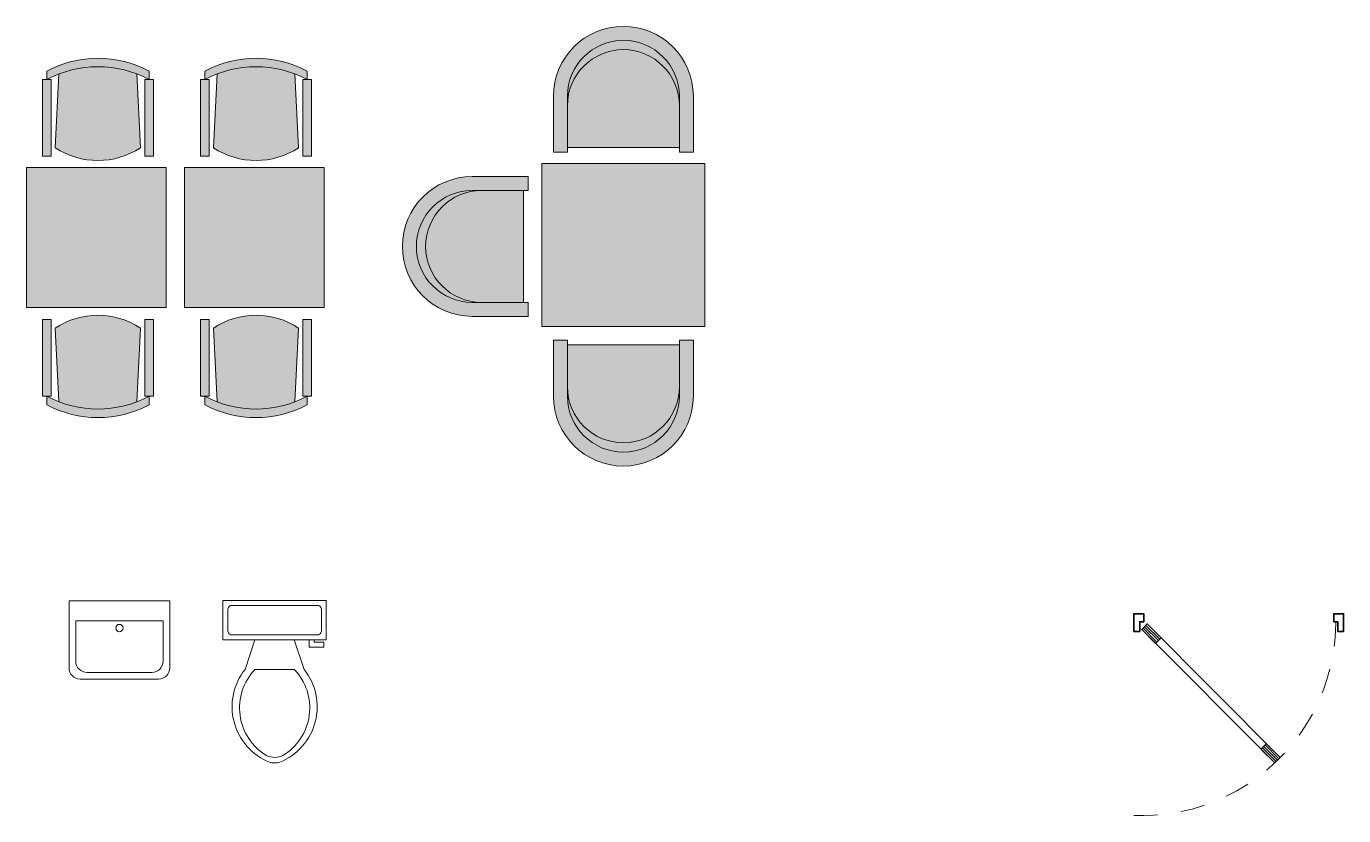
# Model space of a CAD drawing. Header units: metres. Extents: x -438 to -108, y 54494 to 54569.
# Drawn here: x -431.59 to -425.94, y 54560.96 to 54564.35 of the extents above; entities that cross this region are included whole.
import ezdxf

# ---------------------------------------------------------------- set-up
doc = ezdxf.new("R2010")
doc.units = ezdxf.units.M
doc.header["$MEASUREMENT"] = 0
doc.linetypes.add('HIDDENX2', pattern=[0.75, 0.5, -0.25])
doc.layers.add('DOOR', color=9, linetype='Continuous')
for name, color, linetype, lineweight in [('epipla new', 141, 'Continuous', 35), ('hatch', 252, 'Continuous', 15), ('hatch_kolones', 250, 'Continuous', 13), ('provoles', 4, 'Continuous', 13), ('text', 30, 'Continuous', 13)]:
    doc.layers.add(name, color=color, linetype=linetype, lineweight=lineweight)

# ---------------------------------------------------------------- blocks, each defined once
blk = doc.blocks.new('T1')
at = {"layer": 'hatch', "ltscale": 300, "true_color": 0x98918b}
h = blk.add_hatch(color=252, dxfattribs=at)
edge = h.paths.add_edge_path()
edge.add_ellipse((62745.95446834946, 27619.02376660606), major_axis=(466.3440000000138, -1.228954126793561e-08), ratio=0.9999999999815553, start_angle=69.00907340925983, end_angle=110.99092659376001, ccw=False)
edge.add_ellipse((62745.95446834946, 27619.02376660606), major_axis=(466.3440000000138, -1.228954126793561e-08), ratio=0.9999999999815553, start_angle=61.92751306565742, end_angle=69.00907340925983, ccw=False)
edge.add_line((62965.41046834947, 28030.50376659847), (62965.41046834935, 28067.07976659766))
edge.add_ellipse((62745.95446834934, 27655.59976660524), major_axis=(466.3440000000138, -1.228954126793561e-08), ratio=0.9999999999815553, start_angle=61.92751306565744, end_angle=118.0724869373593)
edge.add_line((62526.49846834945, 28067.07976659773), (62526.49846834945, 28030.50376659848))
edge.add_ellipse((62745.95446834946, 27619.02376660606), major_axis=(466.3440000000138, -1.228954126793561e-08), ratio=0.9999999999815553, start_angle=110.99092659376001, end_angle=118.07248693735929, ccw=False)
h = blk.add_hatch(color=252, dxfattribs=at)
edge = h.paths.add_edge_path()
edge.add_ellipse((63424.25821972173, 27655.59976660524), major_axis=(466.3440000000138, -1.228954126793561e-08), ratio=0.9999999999815553, start_angle=61.92751306565744, end_angle=118.0724869373593)
edge.add_line((63204.80221972184, 28067.07976659773), (63204.80221972184, 28030.50376659848))
edge.add_ellipse((63424.25821972184, 27619.02376660606), major_axis=(466.3440000000138, -1.228954126793561e-08), ratio=0.9999999999815553, start_angle=110.99092659376001, end_angle=118.07248693735929, ccw=False)
edge.add_ellipse((63424.25821972184, 27619.02376660606), major_axis=(466.3440000000138, -1.228954126793561e-08), ratio=0.9999999999815553, start_angle=69.00907340925983, end_angle=110.99092659376001, ccw=False)
edge.add_ellipse((63424.25821972184, 27619.02376660606), major_axis=(466.3440000000138, -1.228954126793561e-08), ratio=0.9999999999815553, start_angle=61.92751306565742, end_angle=69.00907340925983, ccw=False)
edge.add_line((63643.71421972185, 28030.50376659847), (63643.71421972173, 28067.07976659766))
h = blk.add_hatch(color=252, dxfattribs=at)
edge = h.paths.add_edge_path()
edge.add_ellipse((62745.95446834946, 27619.02376660606), major_axis=(466.3440000000138, -1.228954126793561e-08), ratio=0.9999999999815553, start_angle=69.00907340925987, end_angle=110.99092659376)
edge.add_line((62578.90067288219, 28054.41985725112), (62563.07446834946, 27737.8957666039))
edge.add_ellipse((62745.95446834946, 28015.26376659871), major_axis=(332.2319999999645, -8.755294105913723e-09), ratio=0.9999999999814809, start_angle=236.6015115335263, end_angle=303.3984884695095)
edge.add_line((62928.83446834947, 27737.8957666039), (62913.00826381673, 28054.41985725112))
h = blk.add_hatch(color=252, dxfattribs=at)
edge = h.paths.add_edge_path()
edge.add_ellipse((63424.25821972184, 27619.02376660606), major_axis=(466.3440000000138, -1.228954126793561e-08), ratio=0.9999999999815553, start_angle=69.00907340925987, end_angle=110.99092659376)
edge.add_line((63257.20442425457, 28054.41985725112), (63241.37821972184, 27737.8957666039))
edge.add_ellipse((63424.25821972184, 28015.26376659871), major_axis=(332.2319999999645, -8.755294105913723e-09), ratio=0.9999999999814809, start_angle=236.6015115335263, end_angle=303.3984884695095)
edge.add_line((63607.13821972185, 27737.8957666039), (63591.31201518911, 28054.41985725112))
for points in [[(62544.78646834951, 28030.50376659859), (62526.49846834945, 28030.50376659859), (62508.21046834951, 28030.50376659859), (62508.2104683494, 27701.31976660452), (62544.78646834951, 27701.31976660452)], [(62983.69846834941, 28030.50376659859), (62965.41046834947, 28030.50376659847), (62947.12246834941, 28030.50376659859), (62947.12246834941, 27701.31976660452), (62983.69846834941, 27701.31976660452)], [(63223.0902197219, 28030.50376659859), (63204.80221972184, 28030.50376659859), (63186.5142197219, 28030.50376659859), (63186.51421972178, 27701.31976660452), (63223.0902197219, 27701.31976660452)], [(63662.00221972179, 28030.50376659859), (63643.71421972185, 28030.50376659847), (63625.42621972179, 28030.50376659859), (63625.42621972179, 27701.31976660452), (63662.00221972179, 27701.31976660452)], [(62544.78646834951, 27000.30889128282), (62508.2104683494, 27000.30889128282), (62508.2104683494, 26671.12489128899), (62526.49846834934, 26671.12489128899), (62544.78646834951, 26671.12489128899)], [(62983.69846834941, 27000.30889128282), (62947.12246834941, 27000.30889128282), (62947.12246834941, 26671.12489128899), (62965.41046834935, 26671.12489128899), (62983.69846834941, 26671.12489128887)], [(63223.0902197219, 27000.30889128282), (63186.51421972178, 27000.30889128282), (63186.51421972178, 26671.12489128899), (63204.80221972172, 26671.12489128899), (63223.0902197219, 26671.12489128899)], [(63662.00221972179, 27000.30889128282), (63625.42621972179, 27000.30889128282), (63625.42621972179, 26671.12489128899), (63643.71421972173, 26671.12489128899), (63662.00221972179, 26671.12489128887)]]:
    blk.add_hatch(color=252, dxfattribs=at).paths.add_polyline_path(points)
at = {"layer": 'hatch', "ltscale": 300, "true_color": 0xe7b67e}
for points in [[(63038.8738366873, 27652.51541838626), (62438.87383668718, 27652.51541838615), (62438.8738366873, 27052.51541839953), (63038.8738366873, 27052.51541839953)], [(63717.17758805968, 27652.51541838626), (63117.17758805957, 27652.51541838615), (63117.17758805968, 27052.51541839953), (63717.17758805968, 27052.51541839953)]]:
    blk.add_hatch(color=31, dxfattribs=at).paths.add_polyline_path(points)
at = {"layer": 'hatch', "ltscale": 300, "true_color": 0x98918b}
h = blk.add_hatch(color=252, dxfattribs=at)
edge = h.paths.add_edge_path()
edge.add_ellipse((62745.95446834946, 26686.36489128874), major_axis=(-332.2289213706914, -1.430254816297429), ratio=0.9999999999815189, start_angle=236.3548531194399, end_angle=303.1518300554257)
edge.add_line((62563.07446834946, 26963.73289128354), (62578.90067288197, 26647.20880063626))
edge.add_ellipse((62745.95446834934, 27082.60489128128), major_axis=(466.3440000000392, -2.855533434508106e-14), ratio=0.9999999999814997, start_angle=249.0090734077363, end_angle=290.9909265922636)
edge.add_line((62913.00826381672, 26647.20880063626), (62928.83446834947, 26963.73289128359))
h = blk.add_hatch(color=252, dxfattribs=at)
edge = h.paths.add_edge_path()
edge.add_ellipse((63424.25821972184, 26686.36489128874), major_axis=(-332.2289213706914, -1.430254816297429), ratio=0.9999999999815189, start_angle=236.3548531194399, end_angle=303.1518300554257)
edge.add_line((63241.37821972185, 26963.73289128354), (63257.20442425435, 26647.20880063626))
edge.add_ellipse((63424.25821972173, 27082.60489128128), major_axis=(466.3440000000392, -2.855533434508106e-14), ratio=0.9999999999814997, start_angle=249.0090734077363, end_angle=290.9909265922636)
edge.add_line((63591.31201518911, 26647.20880063626), (63607.13821972185, 26963.73289128359))
h = blk.add_hatch(color=252, dxfattribs=at)
edge = h.paths.add_edge_path()
edge.add_ellipse((62745.95446834946, 27046.0288912821), major_axis=(466.3440000000392, -2.855533434508106e-14), ratio=0.9999999999814997, start_angle=241.9275130641488, end_angle=298.0724869358512)
edge.add_line((62965.41046834935, 26634.54889128961), (62965.41046834935, 26671.12489128885))
edge.add_ellipse((62745.95446834934, 27082.60489128128), major_axis=(466.3440000000392, -2.855533434508106e-14), ratio=0.9999999999814997, start_angle=290.9909265922637, end_angle=298.0724869358512, ccw=False)
edge.add_ellipse((62745.95446834934, 27082.60489128128), major_axis=(466.3440000000392, -2.855533434508106e-14), ratio=0.9999999999814997, start_angle=249.0090734077363, end_angle=290.9909265922637, ccw=False)
edge.add_ellipse((62745.95446834934, 27082.60489128128), major_axis=(466.3440000000392, -2.855533434508106e-14), ratio=0.9999999999814997, start_angle=241.9275130641488, end_angle=249.0090734077363, ccw=False)
edge.add_line((62526.49846834934, 26671.12489128885), (62526.49846834945, 26634.54889128967))
h = blk.add_hatch(color=252, dxfattribs=at)
edge = h.paths.add_edge_path()
edge.add_ellipse((63424.25821972184, 27046.0288912821), major_axis=(466.3440000000392, -2.855533434508106e-14), ratio=0.9999999999814997, start_angle=241.9275130641488, end_angle=298.0724869358512)
edge.add_line((63643.71421972173, 26634.54889128961), (63643.71421972173, 26671.12489128885))
edge.add_ellipse((63424.25821972173, 27082.60489128128), major_axis=(466.3440000000392, -2.855533434508106e-14), ratio=0.9999999999814997, start_angle=290.9909265922637, end_angle=298.0724869358512, ccw=False)
edge.add_ellipse((63424.25821972173, 27082.60489128128), major_axis=(466.3440000000392, -2.855533434508106e-14), ratio=0.9999999999814997, start_angle=249.0090734077363, end_angle=290.9909265922637, ccw=False)
edge.add_ellipse((63424.25821972173, 27082.60489128128), major_axis=(466.3440000000392, -2.855533434508106e-14), ratio=0.9999999999814997, start_angle=241.9275130641488, end_angle=249.0090734077363, ccw=False)
edge.add_line((63204.80221972172, 26671.12489128885), (63204.80221972184, 26634.54889128967))
at = {"layer": 'hatch_kolones'}
for p, q in [((62526.49846834945, 28030.50376659859), (62526.49846834945, 28067.07976659777)), ((62578.90067288221, 28054.41985725152), (62563.07446834946, 27737.89576660394)), ((62913.00826381671, 28054.41985725152), (62928.83446834947, 27737.89576660394)), ((62965.41046834947, 28030.50376659847), (62965.41046834935, 28067.07976659777)), ((63204.80221972184, 28030.50376659859), (63204.80221972184, 28067.07976659777)), ((63257.2044242546, 28054.41985725152), (63241.37821972184, 27737.89576660394)), ((63591.31201518909, 28054.41985725152), (63607.13821972185, 27737.89576660394)), ((63643.71421972185, 28030.50376659847), (63643.71421972173, 28067.07976659777)), ((62508.2104683494, 27701.31976660452), (62508.21046834951, 28030.50376659859)), ((62508.21046834951, 28030.50376659859), (62526.49846834945, 28030.50376659859)), ((62526.49846834945, 28030.50376659859), (62544.78646834951, 28030.50376659859)), ((62544.78646834951, 28030.50376659859), (62544.78646834951, 27701.31976660452)), ((62947.12246834941, 28030.50376659859), (62947.12246834941, 27701.31976660452)), ((62965.41046834947, 28030.50376659847), (62947.12246834941, 28030.50376659859)), ((62983.69846834941, 28030.50376659859), (62965.41046834947, 28030.50376659847)), ((62983.69846834941, 27701.31976660452), (62983.69846834941, 28030.50376659859)), ((63186.51421972178, 27701.31976660452), (63186.5142197219, 28030.50376659859)), ((63186.5142197219, 28030.50376659859), (63204.80221972184, 28030.50376659859)), ((63204.80221972184, 28030.50376659859), (63223.0902197219, 28030.50376659859)), ((63223.0902197219, 28030.50376659859), (63223.0902197219, 27701.31976660452)), ((63625.42621972179, 28030.50376659859), (63625.42621972179, 27701.31976660452)), ((63643.71421972185, 28030.50376659847), (63625.42621972179, 28030.50376659859)), ((63662.00221972179, 28030.50376659859), (63643.71421972185, 28030.50376659847)), ((63662.00221972179, 27701.31976660452), (63662.00221972179, 28030.50376659859)), ((62544.78646834951, 27701.31976660452), (62508.2104683494, 27701.31976660452)), ((62947.12246834941, 27701.31976660452), (62983.69846834941, 27701.31976660452)), ((63223.0902197219, 27701.31976660452), (63186.51421972178, 27701.31976660452)), ((63625.42621972179, 27701.31976660452), (63662.00221972179, 27701.31976660452)), ((62438.8738366873, 27052.51541839953), (62438.87383668718, 27652.51541838615)), ((62438.87383668718, 27652.51541838615), (63038.8738366873, 27652.51541838626)), ((63038.8738366873, 27652.51541838626), (63038.8738366873, 27052.51541839953)), ((63117.17758805968, 27052.51541839953), (63117.17758805957, 27652.51541838615)), ((63117.17758805957, 27652.51541838615), (63717.17758805968, 27652.51541838626)), ((63717.17758805968, 27652.51541838626), (63717.17758805968, 27052.51541839953)), ((63038.8738366873, 27052.51541839953), (62438.8738366873, 27052.51541839953)), ((63717.17758805968, 27052.51541839953), (63117.17758805968, 27052.51541839953)), ((62508.2104683494, 27000.30889128282), (62508.2104683494, 26671.12489128899)), ((62544.78646834951, 27000.30889128282), (62508.2104683494, 27000.30889128282)), ((62544.78646834951, 26671.12489128899), (62544.78646834951, 27000.30889128282)), ((62578.90067288198, 26647.20880063594), (62563.07446834946, 26963.73289128364)), ((62913.00826381671, 26647.20880063594), (62928.83446834947, 26963.73289128364)), ((62947.12246834941, 26671.12489128899), (62947.12246834941, 27000.30889128282)), ((62947.12246834941, 27000.30889128282), (62983.69846834941, 27000.30889128282)), ((62983.69846834941, 27000.30889128282), (62983.69846834941, 26671.12489128887)), ((63186.51421972178, 27000.30889128282), (63186.51421972178, 26671.12489128899)), ((63223.0902197219, 27000.30889128282), (63186.51421972178, 27000.30889128282)), ((63223.0902197219, 26671.12489128899), (63223.0902197219, 27000.30889128282)), ((63257.20442425436, 26647.20880063594), (63241.37821972184, 26963.73289128364)), ((63591.31201518909, 26647.20880063594), (63607.13821972185, 26963.73289128364)), ((63625.42621972179, 26671.12489128899), (63625.42621972179, 27000.30889128282)), ((63625.42621972179, 27000.30889128282), (63662.00221972179, 27000.30889128282)), ((63662.00221972179, 27000.30889128282), (63662.00221972179, 26671.12489128887)), ((62508.2104683494, 26671.12489128899), (62526.49846834934, 26671.12489128899)), ((62526.49846834934, 26671.12489128899), (62544.78646834951, 26671.12489128899)), ((62526.49846834934, 26671.12489128899), (62526.49846834945, 26634.54889128957)), ((62965.41046834935, 26671.12489128899), (62947.12246834941, 26671.12489128899)), ((62983.69846834941, 26671.12489128887), (62965.41046834935, 26671.12489128899)), ((62965.41046834935, 26671.12489128899), (62965.41046834935, 26634.54889128957)), ((63186.51421972178, 26671.12489128899), (63204.80221972172, 26671.12489128899)), ((63204.80221972172, 26671.12489128899), (63223.0902197219, 26671.12489128899)), ((63204.80221972172, 26671.12489128899), (63204.80221972184, 26634.54889128957)), ((63643.71421972173, 26671.12489128899), (63625.42621972179, 26671.12489128899)), ((63662.00221972179, 26671.12489128887), (63643.71421972173, 26671.12489128899)), ((63643.71421972173, 26671.12489128899), (63643.71421972173, 26634.54889128957))]:
    blk.add_line(p, q, dxfattribs=at)
for centre, major_axis, ratio, start_param, end_param in [((62745.95446834934, 27655.59976660524), (466.3440000000138, -1.228954126793561e-08), 0.9999999999815553, 1.08083900056753, 2.060753653074915), ((62745.95446834946, 27619.02376660606), (466.3440000000138, -1.228954126793561e-08), 0.9999999999815553, 1.08083900056753, 2.060753653074915), ((63424.25821972173, 27655.59976660524), (466.3440000000138, -1.228954126793561e-08), 0.9999999999815553, 1.08083900056753, 2.060753653074915), ((63424.25821972184, 27619.02376660606), (466.3440000000138, -1.228954126793561e-08), 0.9999999999815553, 1.08083900056753, 2.060753653074915), ((62745.95446834946, 28015.26376659871), (332.2319999999645, -8.755294105913723e-09), 0.9999999999814809, 4.129475391455371, 5.295302569366992), ((63424.25821972184, 28015.26376659871), (332.2319999999645, -8.755294105913723e-09), 0.9999999999814809, 4.129475391455371, 5.295302569366992), ((62745.95446834946, 26686.36489128874), (-332.2289213706914, -1.430254816297429), 0.9999999999815189, 4.125170390001816, 5.290997567913482), ((63424.25821972184, 26686.36489128874), (-332.2289213706914, -1.430254816297429), 0.9999999999815189, 4.125170390001816, 5.290997567913482), ((62745.95446834934, 27082.60489128128), (466.3440000000392, -2.855533434508106e-14), 0.9999999999814997, 4.222431654130992, 5.202346306638387), ((62745.95446834946, 27046.0288912821), (466.3440000000392, -2.855533434508106e-14), 0.9999999999814997, 4.222431654130992, 5.202346306638387), ((63424.25821972173, 27082.60489128128), (466.3440000000392, -2.855533434508106e-14), 0.9999999999814997, 4.222431654130992, 5.202346306638387), ((63424.25821972184, 27046.0288912821), (466.3440000000392, -2.855533434508106e-14), 0.9999999999814997, 4.222431654130992, 5.202346306638387)]:
    blk.add_ellipse(centre, major_axis=major_axis, ratio=ratio, start_param=start_param, end_param=end_param, dxfattribs=at)
blk = doc.blocks.new('T3')
at = {"layer": 'hatch', "ltscale": 300, "true_color": 0x98918b}
h = blk.add_hatch(color=252, dxfattribs=at)
h.paths.add_polyline_path([(58534.74667288121, -58528.32407130062), (58534.74667288121, -58568.32407130353, -1), (59014.74667288121, -58568.32407130252), (59014.74667288121, -58528.32407131023, 1)], flags=17)
h.paths.add_polyline_path([(58474.74667288121, -58528.32407130062), (58474.74667288193, -58768.32407129858), (58534.74667288324, -58768.32407129858), (58534.74667288121, -58528.32407130062, -1), (59014.74667288121, -58528.32407130062), (59014.7466728828, -58768.32407129859), (59074.74667288229, -58768.32407129859), (59074.74667288121, -58528.32407130063, 1)])
h.paths.add_polyline_path([(58126.32461203434, -58933.06685542878), (58366.32461203412, -58933.06685543082), (58366.32461203412, -58873.06685542587), (58126.32461203434, -58873.06685542878, 1), (58126.32461203432, -59473.06685542878), (58366.3246120341, -59473.06685543169), (58366.32461203411, -59413.06685542675), (58126.32461203432, -59413.06685542878, -1)])
h.paths.add_polyline_path([(58166.32461203339, -58933.06685542878), (58126.32461202211, -58933.06685542878, 1), (58126.32461202821, -59413.06685542878), (58166.32461203542, -59413.06685542878, -1)], flags=17)
h.paths.add_polyline_path([(59074.74667288302, -59815.63863373514), (59074.74667288593, -59575.63863373535), (59014.74667288098, -59575.63863373535), (59014.74667288302, -59815.63863373514, -1), (58534.74667288302, -59815.63863373514), (58534.74667288506, -59575.63863373535), (58474.74667288011, -59575.63863373535), (58474.74667288302, -59815.63863373514, 1)])
h.paths.add_polyline_path([(59014.74667288302, -59815.63863373514), (59014.74667288302, -59775.63863373404, -1), (58534.74667288302, -59775.63863373506), (58534.74667288302, -59815.63863374736, 1)], flags=17)
at = {"layer": 'hatch', "ltscale": 300, "true_color": 0xe7b67e}
h = blk.add_hatch(color=31, dxfattribs=at)
h.paths.add_polyline_path([(58534.74667288121, -58568.32407130149), (58534.74667288303, -58748.32407130178), (59014.7466728828, -58748.32407130179), (59014.74667288121, -58568.3240713015, 1)])
h.paths.add_polyline_path([(58346.32461203368, -58933.06685543082), (58166.32461203339, -58933.06685542878, 1), (58166.32461203338, -59413.06685542878), (58346.32461203367, -59413.06685542695)])
h.paths.add_polyline_path([(59014.74667288098, -59595.63863373579), (58534.74667288506, -59595.63863373579), (58534.74667288302, -59775.63863373608, 1), (59014.74667288302, -59775.63863373608)])
h.paths.add_polyline_path([(59124.74667288302, -58817.21657288646), (58424.74667288302, -58817.21657288646), (58424.74667288302, -59517.21657288646), (59124.74667288302, -59517.21657288646)])
at = {"layer": 'hatch_kolones', "linetype": 'ByBlock'}
for p, q in [((58474.74667288193, -58768.32407129858), (58474.74667288193, -58528.32407130062)), ((58534.74667288324, -58528.32407130062), (58534.74667288324, -58768.32407129858)), ((59014.74667288281, -58528.32407130063), (59014.7466728828, -58768.32407129859)), ((59074.74667288229, -58768.32407129859), (59074.7466728823, -58528.32407130063)), ((58534.74667288324, -58768.32407129858), (58474.74667288193, -58768.32407129858)), ((59014.7466728828, -58748.32407130179), (58534.74667288324, -58748.32407130178)), ((59014.7466728828, -58768.32407129859), (59074.74667288229, -58768.32407129859)), ((58366.32461203412, -58873.06685542587), (58126.32461203434, -58873.06685542587)), ((58366.32461203412, -58933.06685543082), (58366.32461203412, -58873.06685542587)), ((58126.32461203434, -58933.06685543081), (58366.32461203412, -58933.06685543082)), ((58346.32461203368, -58933.06685543082), (58346.32461203367, -59413.06685542675)), ((58126.32461203432, -59413.06685542674), (58366.32461203411, -59413.06685542675)), ((58366.32461203411, -59413.06685542675), (58366.3246120341, -59473.06685543169)), ((58366.3246120341, -59473.06685543169), (58126.32461203432, -59473.06685543169)), ((58534.74667288506, -59575.63863373535), (58474.74667288011, -59575.63863373535)), ((58474.74667288011, -59575.63863373535), (58474.74667288011, -59815.63863373514)), ((58534.74667288506, -59815.63863373514), (58534.74667288506, -59575.63863373535)), ((59014.74667288098, -59595.63863373579), (58534.74667288506, -59595.63863373579)), ((59014.74667288098, -59575.63863373535), (59074.74667288593, -59575.63863373535)), ((59014.74667288098, -59815.63863373514), (59014.74667288098, -59575.63863373535)), ((59074.74667288593, -59575.63863373535), (59074.74667288593, -59815.63863373514))]:
    blk.add_line(p, q, dxfattribs=at)
at = {"layer": 'hatch_kolones'}
for p, q in [((58424.74667288303, -58817.21657288646), (59124.74667288302, -58817.21657288646)), ((58424.74667288302, -59517.21657288646), (58424.74667288302, -58817.21657288646)), ((59124.74667288302, -59517.21657288646), (59124.74667288302, -58817.21657288646)), ((58424.74667288303, -59517.21657288646), (59124.74667288302, -59517.21657288646))]:
    blk.add_line(p, q, dxfattribs=at)
at = {"layer": 'hatch_kolones', "linetype": 'ByBlock'}
for centre, radius, start, end in [((58774.74667288121, -58528.32407130062), 300, 0, 180), ((58774.74667288121, -58528.32407130062), 240, 0, 180), ((58774.74667288121, -58568.3240713015), 240, 0, 180), ((58126.32461203433, -59173.06685542878), 300, 90, 270), ((58126.32461203433, -59173.06685542878), 240, 90, 270), ((58166.32461203339, -59173.06685542878), 240, 90, 270), ((58774.74667288302, -59775.63863373608), 240, 180, 0), ((58774.74667288302, -59815.63863373514), 300, 180, 0), ((58774.74667288302, -59815.63863373514), 240, 180, 0)]:
    blk.add_arc(centre, radius, start, end, dxfattribs=at)
blk = doc.blocks.new('A$C0AD8025C')
at = {"layer": 'provoles', "color": 252}
for points in [[(-133.4189791077515, -367.8646164200036), (-374.3430806006072, -113.9835865655914, -0.414213562373095), (-372.4920908350032, -43.29713923018426), (-154.8797795310384, 163.2092334777117), (154.8797795310384, -163.2092334776535), (-62.7325317725772, -369.7156061859569, -0.414213562373095)], [(-132.3083852484124, -325.4527480186662), (-331.9312121993862, -115.0941804250469, -0.414213562373095), (-330.0802224333165, -44.40773308975622), (-199.5128356512869, 79.4960905352491), (68.9454488690244, -203.3999141599052), (-61.62193791277241, -327.3037377846194, -0.414213562373095)]]:
    blk.add_lwpolyline(points, format="xyb", close=True, dxfattribs=at)
blk.add_circle((-88.07527618471067, -83.58031630306505), 16.3196741680149, dxfattribs=at)
blk = doc.blocks.new('A$C270D53A6')
at = {"layer": 'provoles', "color": 252}
for p, q in [((137.1599999999162, 217.1699999998673), (45.71999999997206, 217.1699999998673)), ((182.8799999998882, 91.43999999994412), (320.0399999998044, 137.1599999999162)), ((320.0399999998044, 91.43999999994412), (320.0399999998044, -91.43999999994412)), ((182.8799999998882, -91.43999999994412), (320.0399999998044, -137.1599999999162)), ((182.8799999998882, -160.0199999999022), (217.1699999999255, -160.0199999999022)), ((194.309999999823, -182.8799999998882), (182.8799999998882, -182.8799999998882)), ((194.309999999823, -228.5999999998603), (194.309999999823, -182.8799999998882)), ((217.1699999999255, -160.0199999999022), (217.1699999999255, -228.5999999998603)), ((217.1699999999255, -228.5999999998603), (194.309999999823, -228.5999999998603))]:
    blk.add_line(p, q, dxfattribs=at)
blk.add_lwpolyline([(182.8799999998882, 240.0299999998533), (0, 240.0299999998533), (0, -240.0299999998533), (182.8799999998882, -240.0299999998533)], close=True, dxfattribs=at)
for points in [[(22.85999999998603, 194.3099999998813), (22.85999999998603, -194.3099999998813)], [(160.0199999999022, -194.3099999998813), (160.0199999999022, 194.3099999998813)], [(45.71999999997206, -217.1699999998673), (137.1599999999162, -217.1699999998673)]]:
    blk.add_lwpolyline(points, dxfattribs=at)
for centre, radius, start, end in [((42.86249999993015, 197.1674999999232), 20.20557680998765, 81.86989999747978, 188.1300999992187), ((140.0174999999581, 197.1674999999232), 20.20557680998765, 351.8699000007813, 98.13010000252024), ((493.3295755332801, -80.45576855470426), 278.1841226708683, 22.0284332755127, 128.5307063663451), ((498.7454431742663, -96.00950076273875), 258.9851970230042, 31.05300657790446, 133.6320921635542), ((637.2559842915507, 0.000479284964967519), 91.43999999994412, 335.7318247430499, 24.26817404939849), ((662.9392698777374, 0.0004787231446243823), 91.43999999994412, 344.86052832494, 15.13947077385077), ((498.7459763892693, 96.01103029382648), 258.9850349706296, 226.3677254430475, 328.946823935613), ((493.3301162457792, 80.45719726837706), 278.1837983619516, 231.4691096822366, 337.9714346816737), ((42.86249999993015, -197.1674999999232), 20.20557680998765, 171.8699000007813, 278.1301000025202), ((140.0174999999581, -197.1674999999232), 20.20557680998765, 261.8698980028814, 8.130099999218706)]:
    blk.add_arc(centre, radius, start, end, dxfattribs=at)
blk = doc.blocks.new('DOOR-70_L')
at = {"layer": 'epipla new'}
for p, q in [((93.43362969996707, 15.4018908191875), (93.36379199333787, 15.33205311209266)), ((93.36379199333787, 15.33205311209266), (93.39172707589643, 15.30411802953412)), ((92.76437672326574, 14.73050834145397), (92.83421442989494, 14.80034604808316)), ((92.83421442989494, 14.80034604808316), (92.86214951245347, 14.77241096552462))]:
    blk.add_line(p, q, dxfattribs=at)
at = {"layer": 'epipla new', "linetype": 'ByBlock', "lineweight": 9}
for p, q in [((93.44061347049029, 15.39490704866428), (93.3707757638611, 15.32506934156944)), ((93.44759724147916, 15.38792327814106), (93.37775953438432, 15.31808557104621)), ((93.4545810120024, 15.38093950715218), (93.38474330537319, 15.31110180005734)), ((92.77136049378898, 14.72352457046509), (92.84119820041815, 14.79336227755994)), ((92.77834426431218, 14.71654079994187), (92.84818197140703, 14.78637850657106)), ((92.78532803530106, 14.70955702941865), (92.85516574193026, 14.77939473604784))]:
    blk.add_line(p, q, dxfattribs=at)
at = {"layer": 'epipla new'}
for points in [[(93.43362969996707, 15.4018908191875), (92.76437672326574, 14.73050834145397), (92.7923118058243, 14.70257325842977), (93.46156478252561, 15.37395573662896)], [(92.72487055003876, 14.65149599406869), (92.72487055003876, 14.65149599406869), (92.72487055003876, 14.7403848846443), (92.72487055003876, 14.7403848846443), (92.75450018007541, 14.7403848846443), (92.75450018001722, 14.69100216869265), (92.77425326639788, 14.69100216869265), (92.77425326645607, 14.65149599406869)], [(93.78042610559619, 14.65149599360302), (93.78042610559619, 14.65149599360302), (93.78042612142868, 14.7403848846443), (93.78042612142868, 14.7403848846443), (93.75079649185768, 14.7403848846443), (93.75079649179946, 14.69100216822699), (93.7310434054188, 14.69100216822699), (93.73104338964454, 14.65149599360302)]]:
    blk.add_lwpolyline(points, close=True, dxfattribs=at)
at = {"layer": 'epipla new', "linetype": 'HIDDENX2', "lineweight": 9, "ltscale": 0.25}
blk.add_arc((92.76437672320755, 14.69100216869265), 0.9765432254015924, 359.9999999726787, 92.3185403444521, dxfattribs=at)

msp = doc.modelspace()

# ---------------------------------------------------------------- block references
at = {"layer": 'DOOR', "xscale": -0.852631578941717, "yscale": 0.852631578941717, "zscale": 0.852631578941717, "rotation": 180}
msp.add_blockref('DOOR-70_L', (-505.8961756964711, 54574.31946741117), dxfattribs=at)
at = {"layer": 'hatch_kolones', "xscale": 0.000999999999995, "yscale": 0.000999999999995, "zscale": 0.000999999999995}
msp.add_blockref('T3', (-487.8008673280685, 54622.5770706008), dxfattribs=at)
at = {"layer": 'hatch_kolones'}
for name, p, xscale, yscale, zscale, rotation in [('A$C0AD8025C', (-431.1885119251014, 54561.88276705224), 0.0009599999999362597, 0.0009599999999362597, 0.0009599999999362597, 46.4999999972435), ('A$C270D53A6', (-430.5224962764062, 54561.88445938516), -0.0009239999999944486, 0.0009239999999944486, 0.0009239999999953802, 90)]:
    msp.add_blockref(name, p, dxfattribs=dict(at, xscale=xscale, yscale=yscale, zscale=zscale, rotation=rotation))
at = {"layer": 'text', "xscale": 0.000999999999995, "yscale": 0.000999999999995, "zscale": 0.000999999999995}
msp.add_blockref('T1', (-494.0266386291528, 54536.08983738362), dxfattribs=at)

doc.saveas('drawing.dxf')
